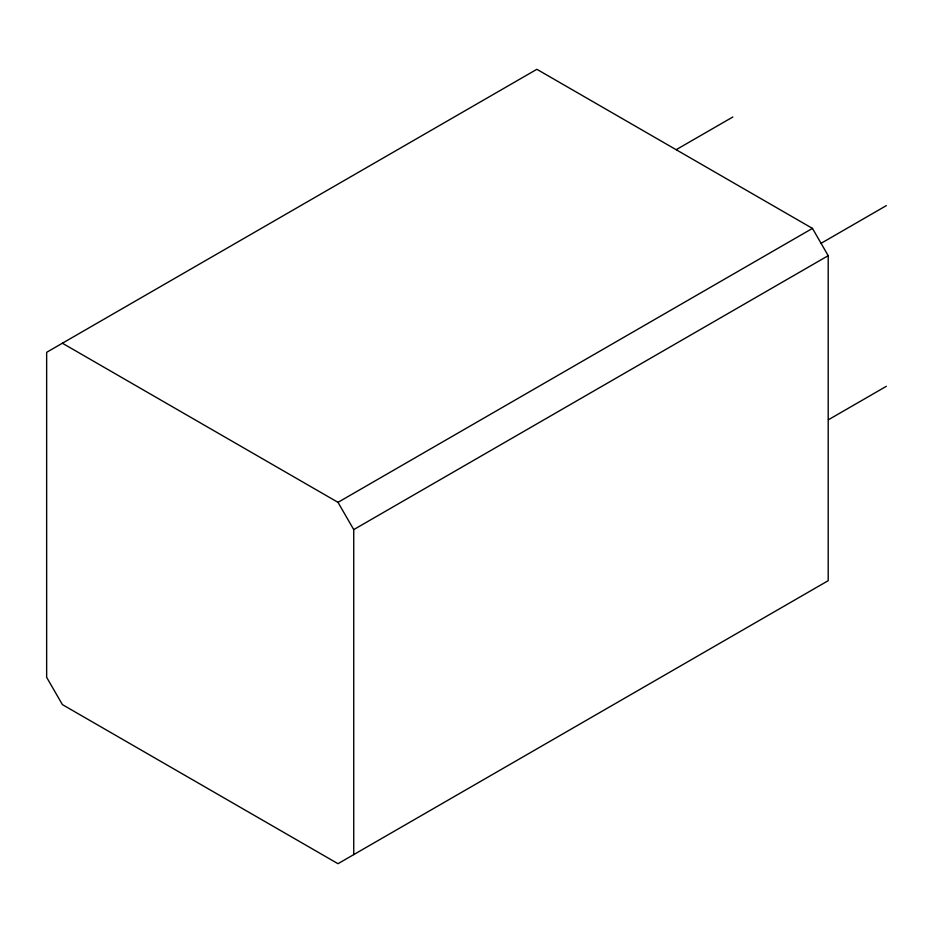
<?xml version="1.0" encoding="UTF-8"?>
<svg xmlns="http://www.w3.org/2000/svg" width="933" height="933" viewBox="0 0 933 933"><rect width="100%" height="100%" fill="white"/><g stroke="black" fill="none" stroke-linecap="round" stroke-linejoin="round"><path stroke-width="1.4" d="M353.735 854.616L353.735 529.606L337.991 502.339L62.394 343.227M828.201 255.677L828.201 580.688L337.991 863.701L62.394 704.602L46.65 677.323L46.65 352.312L536.872 69.299L812.456 228.398L828.201 255.677L353.735 529.606M676.25 149.653L732.825 116.998M337.991 502.339L812.456 228.398M820.97 243.373L886.338 205.622M828.516 419.698L886.35 386.309"/></g></svg>
